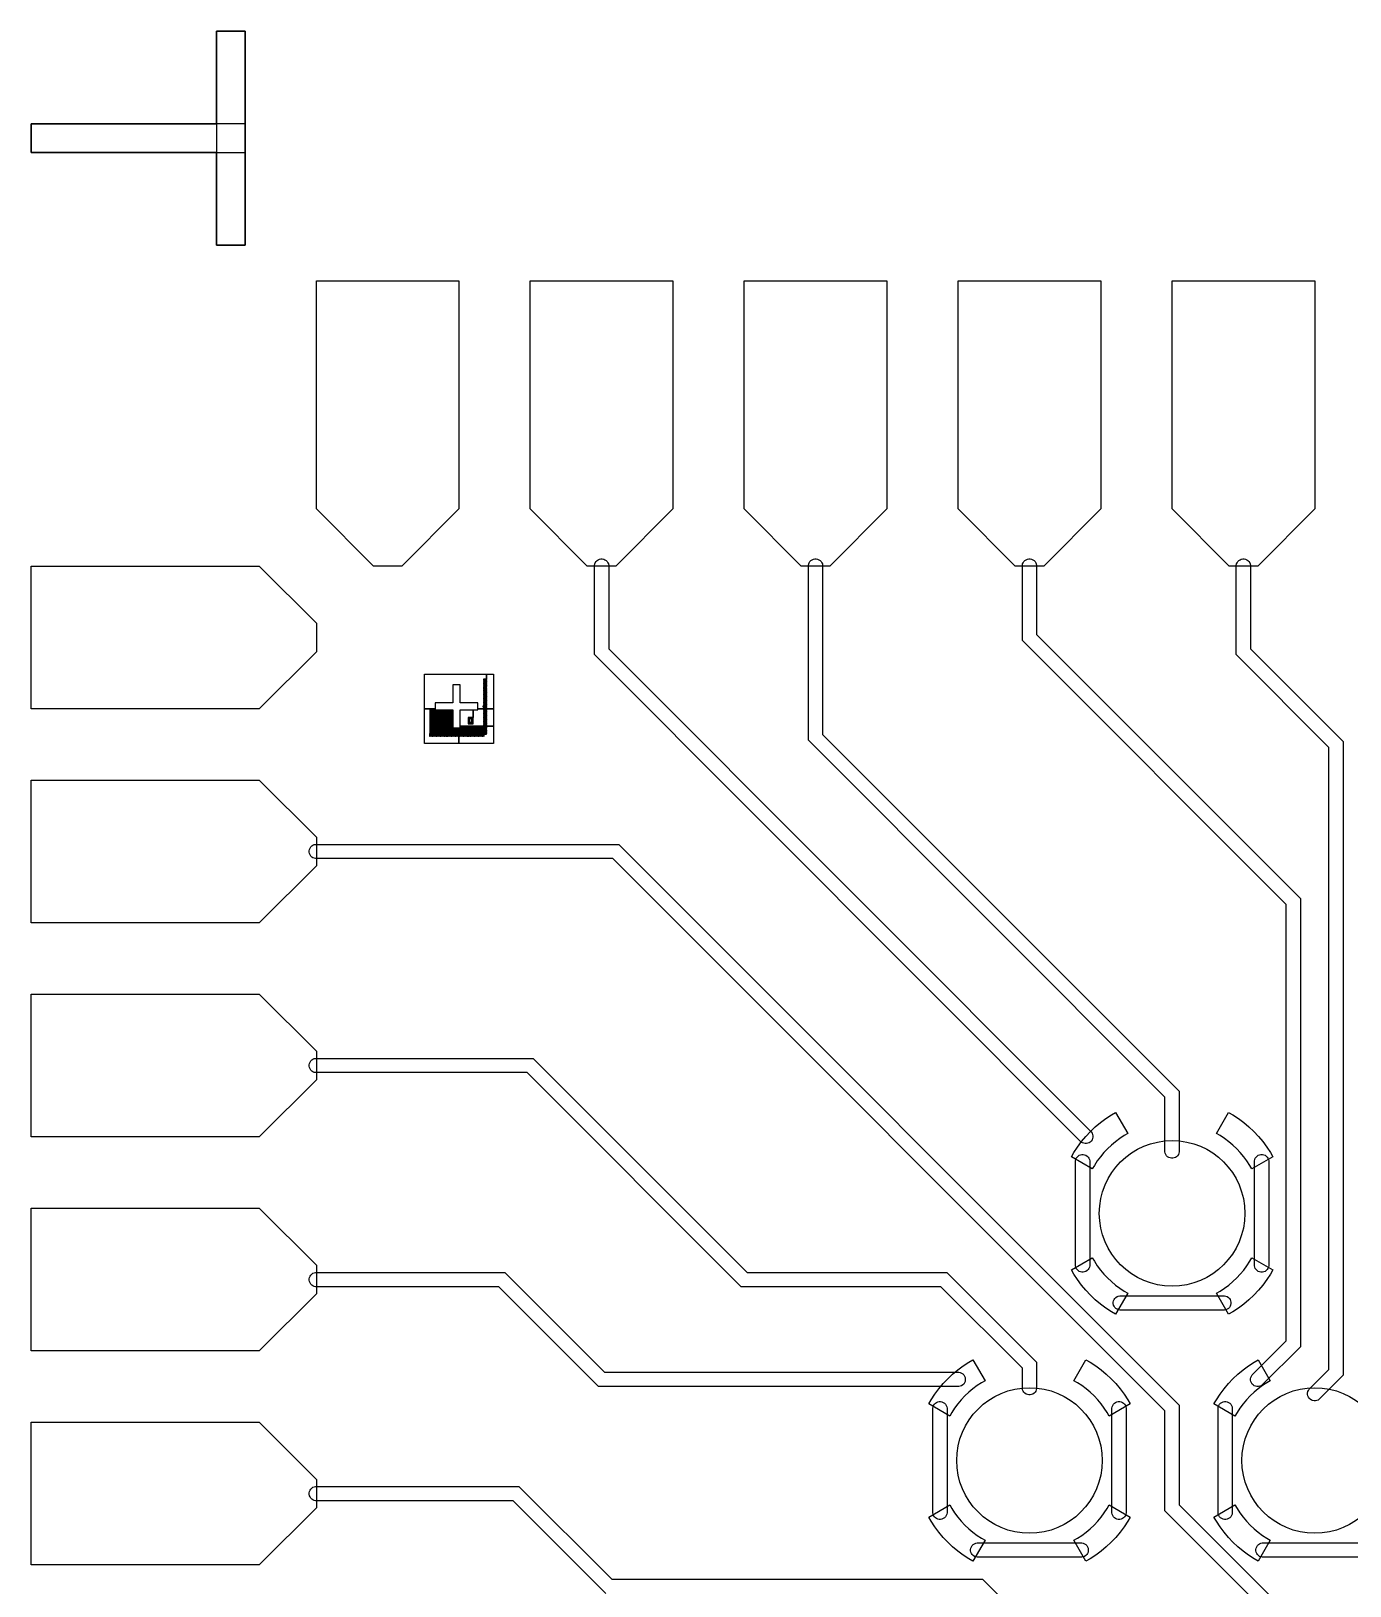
# Model space of a CAD drawing. Extents: x -17000 to 83000, y -61000 to 39000.
# Drawn here: x 23000 to 32247, y 853 to 11749 of the extents above; entities that cross this region are included whole.
import ezdxf

# ---------------------------------------------------------------- set-up
doc = ezdxf.new("R2010")
doc.units = 0
doc.layers.add('Central Electrodes', color=2, linetype='CONTINUOUS')

# ---------------------------------------------------------------- blocks, each defined once
blk = doc.blocks.new('BIG_photolith_alignment1')
at = {"layer": 'Central Electrodes'}
for points in [[(-225, -17.5), (-225, 225), (210, 225), (210, 190), (190, 190), (190, 185), (210, 185), (210, 180.5), (190, 180.5), (190, 175.5), (210, 175.5), (210, 171), (190, 171), (190, 166), (210, 166), (210, 161.5), (190, 161.5), (190, 156.5), (210, 156.5), (210, 152), (190, 152), (190, 147), (210, 147), (210, 142.5), (190, 142.5), (190, 137.5), (210, 137.5), (210, 133), (190, 133), (190, 128), (210, 128), (210, 123.5), (190, 123.5), (190, 118.5), (210, 118.5), (210, 114), (190, 114), (190, 109), (210, 109), (210, 104.5), (190, 104.5), (190, 99.5), (210, 99.5), (210, 95), (190, 95), (190, 90), (210, 90), (210, 85.5), (190, 85.5), (190, 80.5), (210, 80.5), (210, 76), (190, 76), (190, 71), (210, 71), (210, 66.5), (190, 66.5), (190, 61.5), (210, 61.5), (210, 57), (190, 57), (190, 52), (210, 52), (210, 47.5), (190, 47.5), (190, 42.5), (210, 42.5), (210, 38), (190, 38), (190, 33), (210, 33), (210, 28.5), (190, 28.5), (190, 23.5), (210, 23.5), (210, 19), (190, 19), (190, 14), (210, 14), (210, 9.5), (190, 9.5), (190, 4.5), (210, 4.5), (210, 0), (185, 0), (185, -5), (210, -5), (210, -9.5), (190, -9.5), (190, -14.5), (210, -14.5), (210, 225), (260, 225), (260, -17.5), (150, -17.5), (150, 25), (25, 25), (25, 150), (-25, 150), (-25, 25), (-150, 25), (-150, -17.5)], [(-225, -260), (-225, -17.5), (-185, -17.5), (-185, -190), (-190, -190), (-190, -210), (-185, -210), (-185, -17.5), (-175.5, -17.5), (-175.5, -190), (-180.5, -190), (-180.5, -210), (-175.5, -210), (-175.5, -17.5), (-166, -17.5), (-166, -190), (-171, -190), (-171, -210), (-166, -210), (-166, -17.5), (-156.5, -17.5), (-156.5, -190), (-161.5, -190), (-161.5, -210), (-156.5, -210), (-156.5, -17.5), (-150, -17.5), (-150, -25), (-147, -25), (-147, -190), (-152, -190), (-152, -210), (-147, -210), (-147, -25), (-137.5, -25), (-137.5, -190), (-142.5, -190), (-142.5, -210), (-137.5, -210), (-137.5, -25), (-128, -25), (-128, -190), (-133, -190), (-133, -210), (-128, -210), (-128, -25), (-118.5, -25), (-118.5, -190), (-123.5, -190), (-123.5, -210), (-118.5, -210), (-118.5, -25), (-109, -25), (-109, -190), (-114, -190), (-114, -210), (-109, -210), (-109, -25), (-99.5, -25), (-99.5, -190), (-104.5, -190), (-104.5, -210), (-99.5, -210), (-99.5, -25), (-90, -25), (-90, -190), (-95, -190), (-95, -210), (-90, -210), (-90, -25), (-80.5, -25), (-80.5, -190), (-85.5, -190), (-85.5, -210), (-80.5, -210), (-80.5, -25), (-71, -25), (-71, -190), (-76, -190), (-76, -210), (-71, -210), (-71, -25), (-61.5, -25), (-61.5, -190), (-66.5, -190), (-66.5, -210), (-61.5, -210), (-61.5, -25), (-52, -25), (-52, -190), (-57, -190), (-57, -210), (-52, -210), (-52, -25), (-42.5, -25), (-42.5, -190), (-47.5, -190), (-47.5, -210), (-42.5, -210), (-42.5, -25), (-33, -25), (-33, -190), (-38, -190), (-38, -210), (-33, -210), (-33, -25), (-25, -25), (-25, -150), (-23.5, -150), (-23.5, -190), (-28.5, -190), (-28.5, -210), (-23.5, -210), (-23.5, -150), (-14, -150), (-14, -190), (-19, -190), (-19, -210), (-14, -210), (-14, -150), (-4.5, -150), (-4.5, -190), (-9.5, -190), (-9.5, -210), (-4.5, -210), (-4.5, -150), (5, -150), (5, -185), (0, -185), (0, -210), (5, -210), (5, -150), (14.5, -150), (14.5, -190), (9.5, -190), (9.5, -210), (14.5, -210), (14.5, -150), (17.5, -150), (17.5, -260)], [(25, -138.75), (25, -25), (117.5, -25), (117.5, -77.5), (82.5, -77.5), (82.5, -122.5), (117.5, -122.5), (117.5, -25), (150, -25), (150, -17.5), (210, -17.5), (210, -19), (190, -19), (190, -24), (210, -24), (210, -28.5), (190, -28.5), (190, -33.5), (210, -33.5), (210, -38), (190, -38), (190, -43), (210, -43), (210, -47.5), (190, -47.5), (190, -52.5), (210, -52.5), (210, -57), (190, -57), (190, -62), (210, -62), (210, -66.5), (190, -66.5), (190, -71.5), (210, -71.5), (210, -76), (190, -76), (190, -81), (210, -81), (210, -85.5), (190, -85.5), (190, -90.5), (210, -90.5), (210, -95), (190, -95), (190, -100), (210, -100), (210, -104.5), (190, -104.5), (190, -109.5), (210, -109.5), (210, -114), (190, -114), (190, -119), (210, -119), (210, -123.5), (190, -123.5), (190, -128.5), (210, -128.5), (210, -133), (190, -133), (190, -138), (210, -138), (210, -17.5), (260, -17.5), (260, -138.75)], [(92.5, -117.5), (87.5, -112.5), (87.5, -87.5), (92.5, -82.5), (107.5, -82.5), (112.5, -87.5), (112.5, -112.5), (107.5, -117.5), (92.5, -117.5), (92.5, -110), (95, -112.5), (105, -112.5), (107.5, -110), (107.5, -90), (105, -87.5), (95, -87.5), (92.5, -90)], [(17.5, -260), (17.5, -150), (24, -150), (24, -190), (19, -190), (19, -210), (24, -210), (24, -150), (25, -150), (25, -138.75), (33.5, -138.75), (33.5, -190), (28.5, -190), (28.5, -210), (33.5, -210), (33.5, -138.75), (43, -138.75), (43, -190), (38, -190), (38, -210), (43, -210), (43, -138.75), (52.5, -138.75), (52.5, -190), (47.5, -190), (47.5, -210), (52.5, -210), (52.5, -138.75), (62, -138.75), (62, -190), (57, -190), (57, -210), (62, -210), (62, -138.75), (71.5, -138.75), (71.5, -190), (66.5, -190), (66.5, -210), (71.5, -210), (71.5, -138.75), (81, -138.75), (81, -190), (76, -190), (76, -210), (81, -210), (81, -138.75), (90.5, -138.75), (90.5, -190), (85.5, -190), (85.5, -210), (90.5, -210), (90.5, -138.75), (100, -138.75), (100, -190), (95, -190), (95, -210), (100, -210), (100, -138.75), (109.5, -138.75), (109.5, -190), (104.5, -190), (104.5, -210), (109.5, -210), (109.5, -138.75), (119, -138.75), (119, -190), (114, -190), (114, -210), (119, -210), (119, -138.75), (128.5, -138.75), (128.5, -190), (123.5, -190), (123.5, -210), (128.5, -210), (128.5, -138.75), (138, -138.75), (138, -190), (133, -190), (133, -210), (138, -210), (138, -138.75), (147.5, -138.75), (147.5, -190), (142.5, -190), (142.5, -210), (147.5, -210), (147.5, -138.75), (157, -138.75), (157, -190), (152, -190), (152, -210), (157, -210), (157, -138.75), (166.5, -138.75), (166.5, -190), (161.5, -190), (161.5, -210), (166.5, -210), (166.5, -138.75), (176, -138.75), (176, -190), (171, -190), (171, -210), (176, -210), (176, -138.75), (185.5, -138.75), (185.5, -190), (180.5, -190), (180.5, -210), (185.5, -210), (185.5, -138.75), (210, -138.75), (210, -142.5), (190, -142.5), (190, -147.5), (210, -147.5), (210, -152), (190, -152), (190, -157), (210, -157), (210, -161.5), (190, -161.5), (190, -166.5), (210, -166.5), (210, -171), (190, -171), (190, -176), (210, -176), (210, -180.5), (190, -180.5), (190, -185.5), (210, -185.5), (210, -190), (190, -190), (190, -210), (195, -210), (195, -195), (210, -195), (210, -138.75), (260, -138.75), (260, -260)]]:
    blk.add_lwpolyline(points, close=True, dxfattribs=at)

msp = doc.modelspace()

# ---------------------------------------------------------------- linework, layer by layer
at = {"layer": 'Central Electrodes'}
for points in [[(24300.136, 10249.027), (24300.136, 10899.027), (23000.136, 10899.027), (23000.136, 11099.027), (24300.136, 11099.027), (24300.136, 11749.027), (24500.136, 11749.027), (24500.136, 10249.027)], [(25400, 8000), (25000, 8400), (25000, 10000), (26000, 10000), (26000, 8400), (25600, 8000)], [(26900, 8000), (26500, 8400), (26500, 10000), (27500, 10000), (27500, 8400), (27100, 8000)], [(28400, 8000), (28000, 8400), (28000, 10000), (29000, 10000), (29000, 8400), (28600, 8000)], [(29900, 8000), (29500, 8400), (29500, 10000), (30500, 10000), (30500, 8400), (30100, 8000)], [(31400, 8000), (31000, 8400), (31000, 10000), (32000, 10000), (32000, 8400), (31600, 8000)], [(23000, 7000), (23000, 8000), (24600, 8000), (25000, 7600), (25000, 7400), (24600, 7000)], [(30399.56, 3952.812), (30389.711, 3952.816), (30380.052, 3954.741), (30370.954, 3958.513), (30362.766, 3963.988), (26950, 7379.3), (26950, 8004.925), (26951.921, 8014.584), (26955.691, 8023.684), (26961.162, 8031.873), (26968.127, 8038.838), (26976.316, 8044.309), (26985.416, 8048.079), (26995.075, 8050), (27004.925, 8050), (27014.584, 8048.079), (27023.684, 8044.309), (27031.873, 8038.838), (27038.838, 8031.873), (27044.309, 8023.684), (27048.079, 8014.584), (27050, 8004.925), (27050, 7420.7), (30433.503, 4034.673), (30438.972, 4026.481), (30442.738, 4017.381), (30444.656, 4007.72), (30444.652, 3997.871), (30442.727, 3988.212), (30438.955, 3979.114), (30433.48, 3970.926), (30426.513, 3963.965), (30418.321, 3958.496), (30409.221, 3954.73)], [(30995.075, 3850), (30985.416, 3851.921), (30976.316, 3855.691), (30968.127, 3861.162), (30961.162, 3868.127), (30955.691, 3876.316), (30951.921, 3885.416), (30950, 3895.075), (30950, 4279.29), (28450, 6779.29), (28450, 8004.925), (28451.921, 8014.584), (28455.691, 8023.684), (28461.162, 8031.873), (28468.127, 8038.838), (28476.316, 8044.309), (28485.416, 8048.079), (28495.075, 8050), (28504.925, 8050), (28514.584, 8048.079), (28523.684, 8044.309), (28531.873, 8038.838), (28538.838, 8031.873), (28544.309, 8023.684), (28548.079, 8014.584), (28550, 8004.925), (28550, 6820.71), (31050, 4320.71), (31050, 3895.075), (31048.079, 3885.416), (31044.309, 3876.316), (31038.838, 3868.127), (31031.873, 3861.162), (31023.684, 3855.691), (31014.584, 3851.921), (31004.925, 3850)], [(31595.075, 2250), (31585.415, 2251.922), (31576.316, 2255.691), (31568.127, 2261.162), (31561.162, 2268.127), (31555.691, 2276.316), (31551.922, 2285.415), (31550, 2295.075), (31550, 2304.924), (31551.922, 2314.584), (31555.691, 2323.684), (31561.163, 2331.873), (31800, 2570.71), (31800, 5629.29), (29950, 7479.29), (29950, 8004.925), (29951.921, 8014.584), (29955.691, 8023.684), (29961.162, 8031.873), (29968.127, 8038.838), (29976.316, 8044.309), (29985.416, 8048.079), (29995.075, 8050), (30004.925, 8050), (30014.584, 8048.079), (30023.684, 8044.309), (30031.873, 8038.838), (30038.838, 8031.873), (30044.309, 8023.684), (30048.079, 8014.584), (30050, 8004.925), (30050, 7520.71), (31900, 5670.71), (31900, 2529.29), (31631.873, 2261.163), (31623.684, 2255.691), (31614.584, 2251.922), (31604.924, 2250)], [(31995.075, 2150), (31985.415, 2151.922), (31976.316, 2155.691), (31968.127, 2161.162), (31961.162, 2168.127), (31955.691, 2176.316), (31951.922, 2185.415), (31950, 2195.075), (31950, 2204.924), (31951.922, 2214.584), (31955.691, 2223.684), (31961.163, 2231.873), (32100, 2370.71), (32100, 6729.29), (31450, 7379.29), (31450, 8004.925), (31451.921, 8014.584), (31455.691, 8023.684), (31461.162, 8031.873), (31468.127, 8038.838), (31476.316, 8044.309), (31485.416, 8048.079), (31495.075, 8050), (31504.925, 8050), (31514.584, 8048.079), (31523.684, 8044.309), (31531.873, 8038.838), (31538.838, 8031.873), (31544.309, 8023.684), (31548.079, 8014.584), (31550, 8004.925), (31550, 7420.71), (32200, 6770.71), (32200, 2329.29), (32031.873, 2161.163), (32023.684, 2155.691), (32014.584, 2151.922), (32004.924, 2150)], [(23000, 5500), (23000, 6500), (24600, 6500), (25000, 6100), (25000, 5900), (24600, 5500)], [(23000, 4000), (23000, 5000), (24600, 5000), (25000, 4600), (25000, 4400), (24600, 4000)], [(29995.075, 2192.303), (29985.416, 2194.224), (29976.316, 2197.994), (29968.127, 2203.465), (29961.162, 2210.43), (29955.691, 2218.619), (29951.921, 2227.719), (29950, 2237.378), (29950, 2379.29), (29379.29, 2950), (27979.29, 2950), (26479.29, 4450), (24995.075, 4450), (24985.416, 4451.921), (24976.316, 4455.691), (24968.127, 4461.162), (24961.162, 4468.127), (24955.691, 4476.316), (24951.921, 4485.416), (24950, 4495.075), (24950, 4504.925), (24951.921, 4514.584), (24955.691, 4523.684), (24961.162, 4531.873), (24968.127, 4538.838), (24976.316, 4544.309), (24985.416, 4548.079), (24995.075, 4550), (26520.71, 4550), (28020.71, 3050), (29420.71, 3050), (30050, 2420.71), (30050, 2237.378), (30048.079, 2227.719), (30044.309, 2218.619), (30038.838, 2210.43), (30031.873, 2203.465), (30023.684, 2197.994), (30014.584, 2194.224), (30004.925, 2192.303)], [(30440.743, 3775.442), (30293.52, 3860.442), (30310.303, 3889.513), (30336.206, 3928.896), (30364.353, 3966.704), (30394.654, 4002.814), (30427.001, 4037.1), (30461.287, 4069.448), (30497.398, 4099.748), (30535.205, 4127.895), (30574.59, 4153.799), (30603.66, 4170.582), (30688.66, 4023.358), (30663.872, 4009.047), (30632.757, 3988.581), (30602.88, 3966.34), (30574.35, 3942.399), (30547.26, 3916.842), (30521.701, 3889.751), (30497.762, 3861.221), (30475.521, 3831.346), (30455.055, 3800.229)], [(31559.257, 3775.442), (31544.945, 3800.229), (31524.479, 3831.346), (31502.238, 3861.221), (31478.299, 3889.751), (31452.74, 3916.842), (31425.649, 3942.399), (31397.12, 3966.34), (31367.243, 3988.581), (31336.127, 4009.047), (31311.34, 4023.358), (31396.34, 4170.582), (31425.409, 4153.799), (31464.794, 4127.895), (31502.602, 4099.748), (31538.713, 4069.448), (31572.999, 4037.1), (31605.346, 4002.814), (31635.646, 3966.704), (31663.793, 3928.896), (31689.697, 3889.513), (31706.48, 3860.442)], [(30367.207, 3051.602), (30357.548, 3053.523), (30348.448, 3057.293), (30340.259, 3062.764), (30333.294, 3069.729), (30327.823, 3077.918), (30324.053, 3087.018), (30322.132, 3096.677), (30322.132, 3831.527), (30324.053, 3841.186), (30327.823, 3850.286), (30333.294, 3858.475), (30340.259, 3865.44), (30348.448, 3870.911), (30357.548, 3874.681), (30367.207, 3876.602), (30377.057, 3876.602), (30386.716, 3874.681), (30395.816, 3870.911), (30404.005, 3865.44), (30410.97, 3858.475), (30416.441, 3850.286), (30420.211, 3841.186), (30422.132, 3831.527), (30422.132, 3096.677), (30420.211, 3087.018), (30416.441, 3077.918), (30410.97, 3069.729), (30404.005, 3062.764), (30395.816, 3057.293), (30386.716, 3053.523), (30377.057, 3051.602)], [(31622.943, 3051.602), (31613.284, 3053.523), (31604.184, 3057.293), (31595.995, 3062.764), (31589.03, 3069.729), (31583.559, 3077.918), (31579.789, 3087.018), (31577.868, 3096.677), (31577.868, 3831.527), (31579.789, 3841.186), (31583.559, 3850.286), (31589.03, 3858.475), (31595.995, 3865.44), (31604.184, 3870.911), (31613.284, 3874.681), (31622.943, 3876.602), (31632.793, 3876.602), (31642.452, 3874.681), (31651.552, 3870.911), (31659.741, 3865.44), (31666.706, 3858.475), (31672.177, 3850.286), (31675.947, 3841.186), (31677.868, 3831.527), (31677.868, 3096.677), (31675.947, 3087.018), (31672.177, 3077.918), (31666.706, 3069.729), (31659.741, 3062.764), (31651.552, 3057.293), (31642.452, 3053.523), (31632.793, 3051.602)], [(23000, 2500), (23000, 3500), (24600, 3500), (25000, 3100), (25000, 2900), (24600, 2500)], [(30603.66, 2757.621), (30574.59, 2774.405), (30535.206, 2800.309), (30497.399, 2828.454), (30461.287, 2858.756), (30427.001, 2891.103), (30394.654, 2925.389), (30364.353, 2961.499), (30336.206, 2999.308), (30310.303, 3038.691), (30293.52, 3067.762), (30440.743, 3152.762), (30455.054, 3127.974), (30475.521, 3096.858), (30497.762, 3066.982), (30521.701, 3038.452), (30547.26, 3011.362), (30574.351, 2985.803), (30602.88, 2961.864), (30632.756, 2939.622), (30663.874, 2919.156), (30688.66, 2904.845)], [(31396.34, 2757.621), (31311.34, 2904.845), (31336.126, 2919.156), (31367.244, 2939.622), (31397.12, 2961.864), (31425.649, 2985.803), (31452.74, 3011.362), (31478.299, 3038.452), (31502.238, 3066.982), (31524.479, 3096.858), (31544.945, 3127.974), (31559.257, 3152.762), (31706.48, 3067.762), (31689.696, 3038.691), (31663.794, 2999.308), (31635.646, 2961.499), (31605.346, 2925.389), (31572.999, 2891.103), (31538.713, 2858.756), (31502.601, 2828.454), (31464.794, 2800.309), (31425.41, 2774.405)], [(26979.29, 2250), (26279.29, 2950), (24995.075, 2950), (24985.416, 2951.921), (24976.316, 2955.691), (24968.127, 2961.162), (24961.162, 2968.127), (24955.691, 2976.316), (24951.921, 2985.416), (24950, 2995.075), (24950, 3004.925), (24951.921, 3014.584), (24955.691, 3023.684), (24961.162, 3031.873), (24968.127, 3038.838), (24976.316, 3044.309), (24985.416, 3048.079), (24995.075, 3050), (26320.71, 3050), (27020.71, 2350), (29504.925, 2350), (29514.584, 2348.079), (29523.684, 2344.309), (29531.873, 2338.838), (29538.838, 2331.873), (29544.309, 2323.684), (29548.079, 2314.584), (29550, 2304.925), (29550, 2295.075), (29548.079, 2285.416), (29544.309, 2276.316), (29538.838, 2268.127), (29531.873, 2261.162), (29523.684, 2255.691), (29514.584, 2251.921), (29504.925, 2250)], [(30632.575, 2786.233), (30622.916, 2788.154), (30613.816, 2791.924), (30605.627, 2797.395), (30598.662, 2804.36), (30593.191, 2812.549), (30589.421, 2821.649), (30587.5, 2831.308), (30587.5, 2841.158), (30589.421, 2850.817), (30593.191, 2859.917), (30598.662, 2868.106), (30605.627, 2875.071), (30613.816, 2880.542), (30622.916, 2884.312), (30632.575, 2886.233), (31367.425, 2886.233), (31377.084, 2884.312), (31386.184, 2880.542), (31394.373, 2875.071), (31401.338, 2868.106), (31406.809, 2859.917), (31410.579, 2850.817), (31412.5, 2841.158), (31412.5, 2831.308), (31410.579, 2821.649), (31406.809, 2812.549), (31401.338, 2804.36), (31394.373, 2797.395), (31386.184, 2791.924), (31377.084, 2788.154), (31367.425, 2786.233)], [(29440.743, 2043.391), (29293.52, 2128.391), (29310.303, 2157.462), (29336.206, 2196.845), (29364.354, 2234.653), (29394.654, 2270.764), (29427.001, 2305.05), (29461.287, 2337.397), (29497.398, 2367.697), (29535.205, 2395.844), (29574.59, 2421.748), (29603.66, 2438.531), (29688.66, 2291.307), (29663.872, 2276.996), (29632.757, 2256.53), (29602.879, 2234.288), (29574.351, 2210.35), (29547.26, 2184.791), (29521.701, 2157.7), (29497.763, 2129.172), (29475.52, 2099.294), (29455.055, 2068.178)], [(30559.257, 2043.391), (30544.945, 2068.178), (30524.479, 2099.294), (30502.237, 2129.172), (30478.299, 2157.7), (30452.74, 2184.791), (30425.649, 2210.35), (30397.121, 2234.288), (30367.243, 2256.53), (30336.127, 2276.996), (30311.34, 2291.307), (30396.34, 2438.531), (30425.409, 2421.748), (30464.794, 2395.844), (30502.602, 2367.697), (30538.713, 2337.397), (30572.999, 2305.05), (30605.346, 2270.764), (30635.646, 2234.653), (30663.793, 2196.845), (30689.697, 2157.462), (30706.48, 2128.391)], [(31440.743, 2043.391), (31293.52, 2128.391), (31310.303, 2157.462), (31336.206, 2196.845), (31364.354, 2234.653), (31394.654, 2270.764), (31427.001, 2305.05), (31461.287, 2337.397), (31497.398, 2367.697), (31535.205, 2395.844), (31574.59, 2421.748), (31603.66, 2438.531), (31688.66, 2291.307), (31663.872, 2276.996), (31632.757, 2256.53), (31602.879, 2234.288), (31574.351, 2210.35), (31547.26, 2184.791), (31521.701, 2157.7), (31497.763, 2129.172), (31475.52, 2099.294), (31455.055, 2068.178)], [(29367.207, 1319.551), (29357.548, 1321.472), (29348.448, 1325.242), (29340.259, 1330.713), (29333.294, 1337.678), (29327.823, 1345.867), (29324.053, 1354.967), (29322.132, 1364.626), (29322.132, 2099.476), (29324.053, 2109.135), (29327.823, 2118.235), (29333.294, 2126.424), (29340.259, 2133.389), (29348.448, 2138.86), (29357.548, 2142.63), (29367.207, 2144.551), (29377.057, 2144.551), (29386.716, 2142.63), (29395.816, 2138.86), (29404.005, 2133.389), (29410.97, 2126.424), (29416.441, 2118.235), (29420.211, 2109.135), (29422.132, 2099.476), (29422.132, 1364.626), (29420.211, 1354.967), (29416.441, 1345.867), (29410.97, 1337.678), (29404.005, 1330.713), (29395.816, 1325.242), (29386.716, 1321.472), (29377.057, 1319.551)], [(30622.943, 1319.551), (30613.284, 1321.472), (30604.184, 1325.242), (30595.995, 1330.713), (30589.03, 1337.678), (30583.559, 1345.867), (30579.789, 1354.967), (30577.868, 1364.626), (30577.868, 2099.476), (30579.789, 2109.135), (30583.559, 2118.235), (30589.03, 2126.424), (30595.995, 2133.389), (30604.184, 2138.86), (30613.284, 2142.63), (30622.943, 2144.551), (30632.793, 2144.551), (30642.452, 2142.63), (30651.552, 2138.86), (30659.741, 2133.389), (30666.706, 2126.424), (30672.177, 2118.235), (30675.947, 2109.135), (30677.868, 2099.476), (30677.868, 1364.626), (30675.947, 1354.967), (30672.177, 1345.867), (30666.706, 1337.678), (30659.741, 1330.713), (30651.552, 1325.242), (30642.452, 1321.472), (30632.793, 1319.551)], [(31367.207, 1319.551), (31357.548, 1321.472), (31348.448, 1325.242), (31340.259, 1330.713), (31333.294, 1337.678), (31327.823, 1345.867), (31324.053, 1354.967), (31322.132, 1364.626), (31322.132, 2099.476), (31324.053, 2109.135), (31327.823, 2118.235), (31333.294, 2126.424), (31340.259, 2133.389), (31348.448, 2138.86), (31357.548, 2142.63), (31367.207, 2144.551), (31377.057, 2144.551), (31386.716, 2142.63), (31395.816, 2138.86), (31404.005, 2133.389), (31410.97, 2126.424), (31416.441, 2118.235), (31420.211, 2109.135), (31422.132, 2099.476), (31422.132, 1364.626), (31420.211, 1354.967), (31416.441, 1345.867), (31410.97, 1337.678), (31404.005, 1330.713), (31395.816, 1325.242), (31386.716, 1321.472), (31377.057, 1319.551)], [(23000, 1000), (23000, 2000), (24600, 2000), (25000, 1600), (25000, 1400), (24600, 1000)], [(29603.66, 1025.57), (29574.59, 1042.354), (29535.206, 1068.258), (29497.398, 1096.405), (29461.287, 1126.705), (29427.001, 1159.052), (29394.654, 1193.338), (29364.353, 1229.448), (29336.206, 1267.257), (29310.303, 1306.64), (29293.52, 1335.711), (29440.743, 1420.711), (29455.055, 1395.923), (29475.52, 1364.807), (29497.762, 1334.931), (29521.701, 1306.402), (29547.26, 1279.311), (29574.351, 1253.752), (29602.879, 1229.814), (29632.757, 1207.572), (29663.873, 1187.106), (29688.66, 1172.794)], [(30396.34, 1025.57), (30311.34, 1172.794), (30336.127, 1187.106), (30367.243, 1207.572), (30397.121, 1229.814), (30425.649, 1253.752), (30452.74, 1279.311), (30478.299, 1306.402), (30502.237, 1334.931), (30524.48, 1364.807), (30544.945, 1395.923), (30559.257, 1420.711), (30706.48, 1335.711), (30689.696, 1306.64), (30663.794, 1267.257), (30635.646, 1229.448), (30605.346, 1193.338), (30572.999, 1159.052), (30538.713, 1126.705), (30502.602, 1096.405), (30464.794, 1068.258), (30425.41, 1042.354)], [(31603.66, 1025.57), (31574.59, 1042.354), (31535.206, 1068.258), (31497.398, 1096.405), (31461.287, 1126.705), (31427.001, 1159.052), (31394.654, 1193.338), (31364.353, 1229.448), (31336.206, 1267.257), (31310.303, 1306.64), (31293.52, 1335.711), (31440.743, 1420.711), (31455.055, 1395.923), (31475.52, 1364.807), (31497.762, 1334.931), (31521.701, 1306.402), (31547.26, 1279.311), (31574.351, 1253.752), (31602.879, 1229.814), (31632.757, 1207.572), (31663.873, 1187.106), (31688.66, 1172.794)], [(29632.575, 1054.182), (29622.916, 1056.103), (29613.816, 1059.873), (29605.627, 1065.344), (29598.662, 1072.309), (29593.191, 1080.498), (29589.421, 1089.598), (29587.5, 1099.257), (29587.5, 1109.107), (29589.421, 1118.766), (29593.191, 1127.866), (29598.662, 1136.055), (29605.627, 1143.02), (29613.816, 1148.491), (29622.916, 1152.261), (29632.575, 1154.182), (30367.425, 1154.182), (30377.084, 1152.261), (30386.184, 1148.491), (30394.373, 1143.02), (30401.338, 1136.055), (30406.809, 1127.866), (30410.579, 1118.766), (30412.5, 1109.107), (30412.5, 1099.257), (30410.579, 1089.598), (30406.809, 1080.498), (30401.338, 1072.309), (30394.373, 1065.344), (30386.184, 1059.873), (30377.084, 1056.103), (30367.425, 1054.182)]]:
    msp.add_lwpolyline(points, close=True, dxfattribs=at)
for points in [[(24300.136, 11749.027), (24300.136, 10249.027)], [(24500.136, 11749.027), (24300.136, 11749.027)], [(24500.136, 10249.027), (24500.136, 11749.027)], [(24500.136, 11099.027), (23000.136, 11099.027)], [(23000.136, 11099.027), (23000.136, 10899.027)], [(24500.136, 10899.027), (24500.136, 11099.027)], [(23000.136, 10899.027), (24500.136, 10899.027)], [(24300.136, 10249.027), (24500.136, 10249.027)], [(32379.29, -50), (30950, 1379.29), (30950, 2079.29), (27079.29, 5950), (24995.075, 5950), (24985.416, 5951.921), (24976.316, 5955.691), (24968.127, 5961.162), (24961.162, 5968.127), (24955.691, 5976.316), (24951.921, 5985.416), (24950, 5995.075), (24950, 6004.925), (24951.921, 6014.584), (24955.691, 6023.684), (24961.162, 6031.873), (24968.127, 6038.838), (24976.316, 6044.309), (24985.416, 6048.079), (24995.075, 6050), (27120.71, 6050), (31050, 2120.71), (31050, 1420.71), (32420.71, 50)], [(27029.29, 800), (26379.29, 1450), (24995.075, 1450), (24985.416, 1451.921), (24976.316, 1455.691), (24968.127, 1461.162), (24961.162, 1468.127), (24955.691, 1476.316), (24951.921, 1485.416), (24950, 1495.075), (24950, 1504.925), (24951.921, 1514.584), (24955.691, 1523.684), (24961.162, 1531.873), (24968.127, 1538.838), (24976.316, 1544.309), (24985.416, 1548.079), (24995.075, 1550), (26420.71, 1550), (27070.71, 900), (29670.71, 900), (30538.837, 31.873)], [(32367.425, 1054.182), (31632.575, 1054.182), (31622.916, 1056.103), (31613.816, 1059.873), (31605.627, 1065.344), (31598.662, 1072.309), (31593.191, 1080.498), (31589.421, 1089.598), (31587.5, 1099.257), (31587.5, 1109.107), (31589.421, 1118.766), (31593.191, 1127.866), (31598.662, 1136.055), (31605.627, 1143.02), (31613.816, 1148.491), (31622.916, 1152.261), (31632.575, 1154.182), (32367.425, 1154.182)]]:
    msp.add_lwpolyline(points, dxfattribs=at)
for centre in [(31000, 3464.102), (30000, 1732.051), (32000, 1732.051)]:
    msp.add_circle(centre, 510.252, dxfattribs=at)

# ---------------------------------------------------------------- block references
msp.add_blockref('BIG_photolith_alignment1', (25982.5, 7017.5))

doc.saveas('drawing.dxf')
